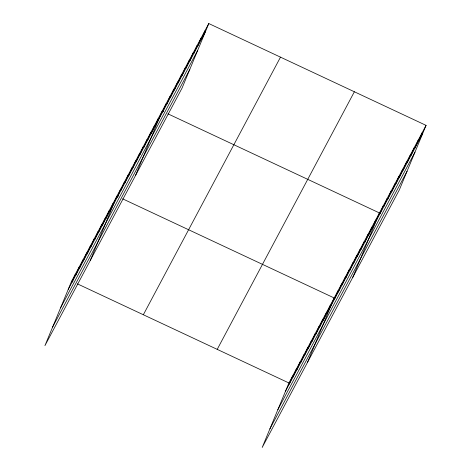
<?xml version="1.0" encoding="UTF-8"?>
<svg xmlns="http://www.w3.org/2000/svg" width="471" height="471" viewBox="0 0 471 471"><rect width="100%" height="100%" fill="white"/><g stroke="black" fill="none" stroke-linecap="round" stroke-linejoin="round"><path stroke-width="0.71" d="M208.794 23.55L71.639 281.152L44.933 345.632L182.083 88.03L208.794 23.55L426.067 125.368L399.361 189.848L262.206 447.45L288.917 382.97L426.067 125.368M72.016 282.264L75.413 274.069M75.79 275.182L79.181 266.986M79.558 268.099L82.955 259.904M83.332 261.011L86.729 252.815M87.106 253.928L90.497 245.732M90.874 246.845L94.271 238.65M94.647 239.763L98.045 231.567M98.421 232.674L101.813 224.479M102.189 225.591L105.586 217.396M105.963 218.509L109.354 210.313M109.731 211.426L113.128 203.231M90.191 260.622L116.902 196.142L118.18 196.743M117.279 197.255L120.67 189.059M121.047 190.172L124.444 181.977M124.821 183.089L128.218 174.894M128.595 176.007L131.986 167.806M132.363 168.918L135.76 160.723M136.137 161.836L139.534 153.64M139.911 154.753L143.302 146.558M143.679 147.67L147.076 139.469M147.452 140.582L150.844 132.386M151.22 133.499L154.618 125.304M154.994 126.416L158.391 118.221M135.454 175.612L162.159 111.132L163.443 111.733M162.654 112.033L166.045 103.838M166.54 104.733L169.931 96.537M170.425 97.432L173.817 89.237M174.311 90.138L177.702 81.942M178.197 82.837L181.594 74.642M182.083 75.537L185.48 67.341M185.968 68.242L189.366 60.047M189.854 60.942L193.251 52.746M193.74 53.641L197.137 45.446M197.626 46.341L201.023 38.145M201.511 39.046L204.909 30.851M289.294 384.083L292.685 375.887M293.062 377L296.459 368.805M296.836 369.912L300.227 361.716M300.604 362.829L304.001 354.634M304.378 355.746L307.775 347.551M308.152 348.664L311.543 340.468M311.92 341.575L315.317 333.38M315.694 334.492L319.091 326.297M319.468 327.41L322.859 319.214M323.236 320.327L326.633 312.132M327.009 313.239L330.407 305.043M307.469 362.44L334.175 297.96L122.66 198.844M334.551 299.073L337.948 290.878M338.325 291.991L341.716 283.795M342.093 284.902L345.49 276.707M345.867 277.819L349.264 269.624M349.641 270.737L353.032 262.541M353.409 263.654L356.806 255.459M357.183 256.565L360.58 248.37M360.957 249.483L364.348 241.287M364.725 242.4L368.122 234.205M368.499 235.317L371.89 227.122M372.267 228.229L375.664 220.034M352.726 277.431L379.438 212.951L167.923 113.835M379.926 213.852L383.323 205.65M383.812 206.551L387.209 198.356M387.698 199.251L391.095 191.055M391.584 191.95L394.981 183.755M395.469 184.656L398.866 176.46M399.355 177.355L402.752 169.16M403.241 170.055L406.638 161.859M407.127 162.76L410.524 154.565M411.018 155.459L414.409 147.264M414.904 148.159L418.295 139.964M418.79 140.858L422.181 132.663M68.248 289.347L205.397 31.745M60.553 307.922L197.708 50.32M52.622 327.062L189.778 69.455M143.343 314.752L280.492 57.15M217.213 349.37L354.369 91.768M285.52 391.166L422.675 133.564M277.825 409.741L414.98 152.133M269.901 428.875L407.056 171.273M71.639 281.152L72.923 281.752M77.403 283.854L288.917 382.97"/></g></svg>
